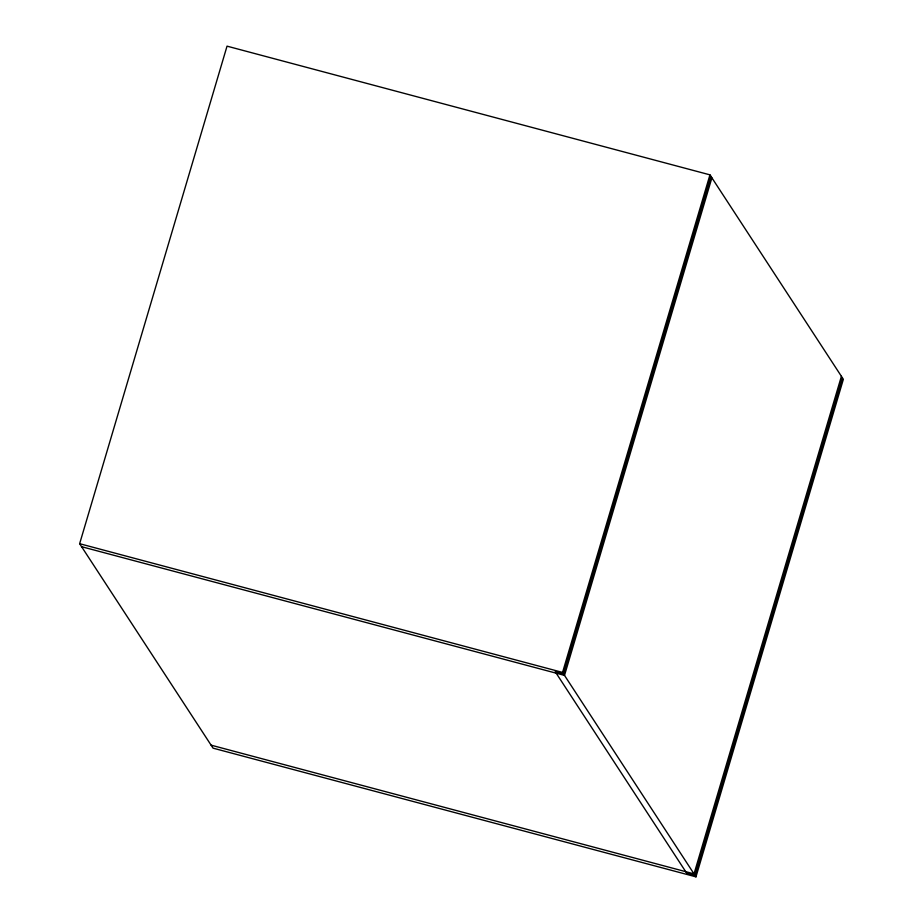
<?xml version="1.0" encoding="UTF-8"?>
<svg xmlns="http://www.w3.org/2000/svg" width="923" height="923" viewBox="0 0 923 923"><rect width="100%" height="100%" fill="white"/><g stroke="black" fill="none" stroke-linecap="round" stroke-linejoin="round"><path stroke-width="1.38" d="M79.643 543.705L227.035 46.15L709.949 174.851L843.357 379.295L695.965 876.85L213.051 748.149L79.643 543.705L562.557 672.417L695.965 876.85M562.557 672.417L709.949 174.851M710.895 176.305L563.503 673.859L555.184 671.644L686.7 873.181L695.031 875.396L842.411 377.842M711.887 177.839L564.507 675.394L81.593 546.693M841.407 376.307L694.027 873.873L211.113 745.161"/></g></svg>
